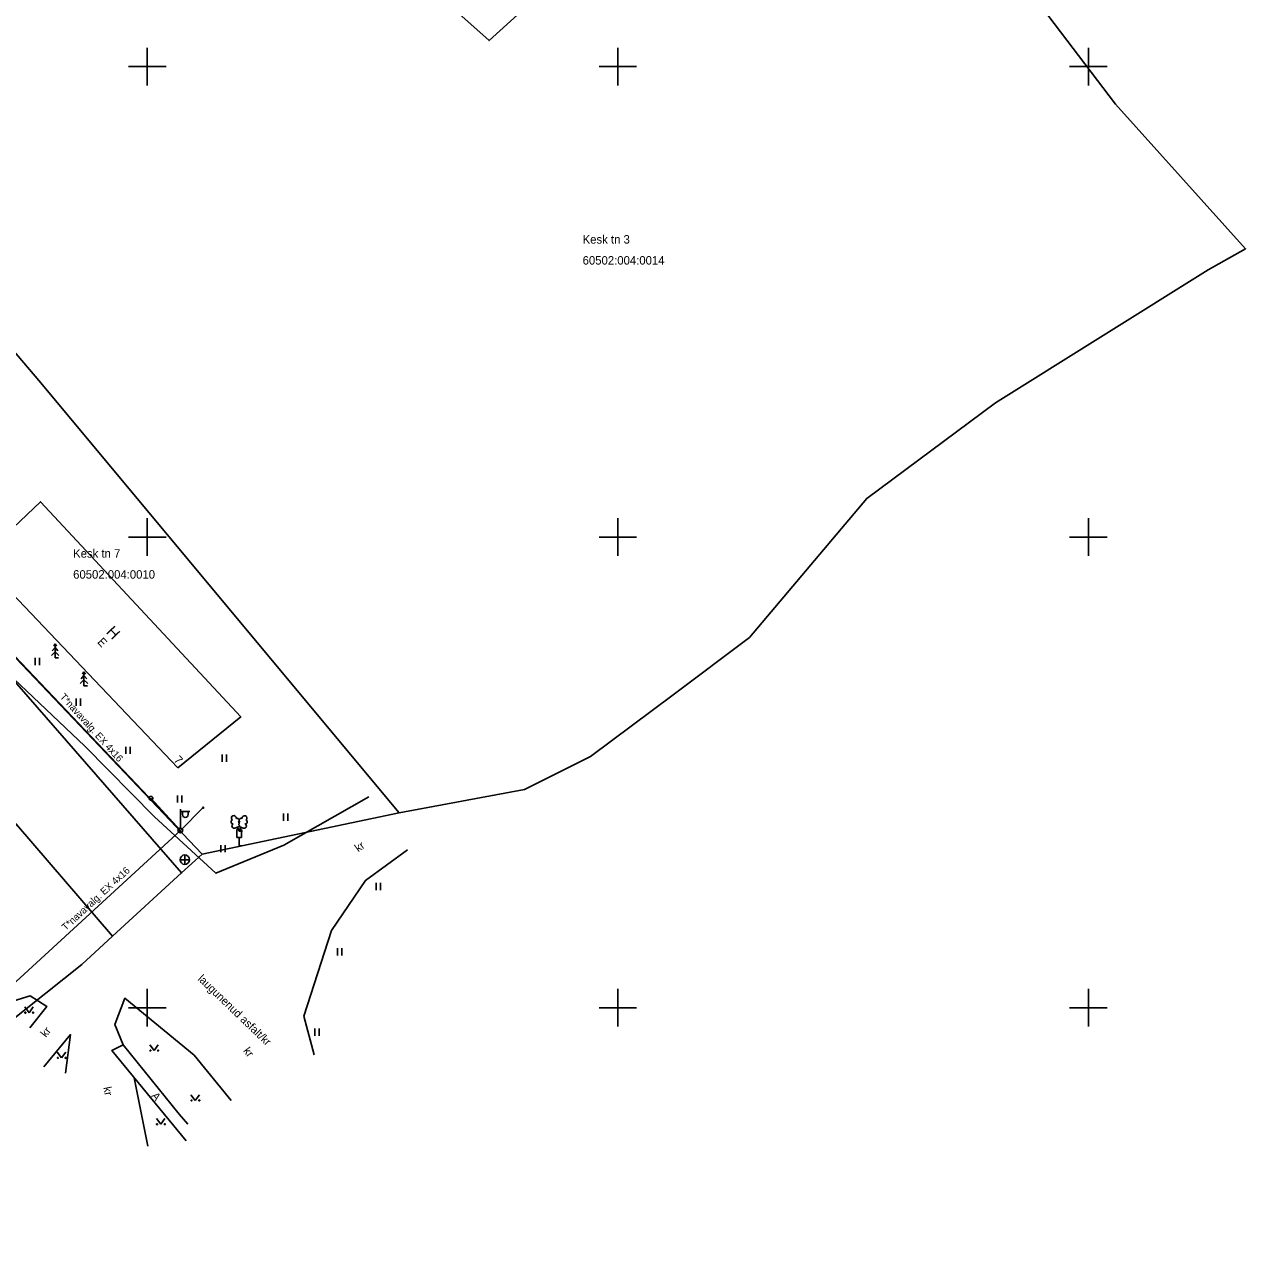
# Model space of a CAD drawing. Extents: x 641557 to 642719, y 6471421 to 6472352.
# Drawn here: x 642387 to 642516.7, y 6471724.9 to 6471854.5 of the extents above; entities that cross this region are included whole.
import ezdxf

# ---------------------------------------------------------------- set-up
doc = ezdxf.new("R2010")
doc.units = 0
for name, color, linetype in [('HALJASTUS', 7, 'Continuous'), ('HOONE', 7, 'Continuous'), ('KKAEV', 7, 'Continuous'), ('LIIKLUS', 7, 'Continuous'), ('MPOHULIIN', 7, 'Continuous'), ('PIIR', 7, 'Continuous'), ('POST', 7, 'Continuous'), ('PUU', 7, 'Continuous'), ('TEE', 7, 'Continuous'), ('VORK', 7, 'Continuous')]:
    doc.layers.add(name, color=color, linetype=linetype)

msp = doc.modelspace()

# ---------------------------------------------------------------- linework, layer by layer
at = {"layer": 'HALJASTUS'}
for p, q in [((642388.1, 6471787.16), (642388.1, 6471786.4)), ((642388.56, 6471787.16), (642388.56, 6471786.4)), ((642392.45, 6471782.84), (642392.45, 6471782.08)), ((642392.9, 6471782.84), (642392.9, 6471782.08)), ((642397.73, 6471777.73), (642397.73, 6471776.97)), ((642398.19, 6471777.73), (642398.19, 6471776.97)), ((642407.98, 6471776.9), (642407.98, 6471776.14)), ((642408.44, 6471776.9), (642408.44, 6471776.14)), ((642403.23, 6471772.56), (642403.23, 6471771.79)), ((642403.68, 6471772.56), (642403.68, 6471771.79)), ((642414.47, 6471770.62), (642414.47, 6471769.85)), ((642414.93, 6471770.62), (642414.93, 6471769.85)), ((642407.84, 6471767.27), (642407.84, 6471766.51)), ((642408.29, 6471767.27), (642408.29, 6471766.51)), ((642424.34, 6471763.26), (642424.34, 6471762.5)), ((642424.79, 6471763.26), (642424.79, 6471762.5)), ((642420.23, 6471756.32), (642420.23, 6471755.55)), ((642420.68, 6471756.32), (642420.68, 6471755.55)), ((642386.99, 6471750.08), (642387.46, 6471749.47)), ((642387.46, 6471749.47), (642387.9, 6471750.08)), ((642417.81, 6471747.78), (642417.81, 6471747.02)), ((642418.27, 6471747.78), (642418.27, 6471747.02)), ((642390.45, 6471745.28), (642390.91, 6471744.67)), ((642390.91, 6471744.67), (642391.36, 6471745.28)), ((642400.27, 6471746.04), (642400.74, 6471745.44)), ((642400.74, 6471745.44), (642401.18, 6471746.04)), ((642404.65, 6471740.75), (642405.11, 6471740.15)), ((642405.11, 6471740.15), (642405.56, 6471740.75)), ((642400.98, 6471738.23), (642401.44, 6471737.62)), ((642401.44, 6471737.62), (642401.89, 6471738.23))]:
    msp.add_line(p, q, dxfattribs=at)
for centre in [(642387.05, 6471749.47), (642387.88, 6471749.47), (642400.34, 6471745.44), (642401.16, 6471745.44), (642390.51, 6471744.67), (642391.34, 6471744.67), (642404.71, 6471740.15), (642405.54, 6471740.15), (642401.04, 6471737.62), (642401.87, 6471737.62)]:
    msp.add_circle(centre, 0.055, dxfattribs=at)
at = {"layer": 'HOONE'}
msp.add_lwpolyline([(642403.27, 6471775.5), (642382.18, 6471797.62), (642388.66, 6471803.76), (642409.94, 6471780.89), (642403.27, 6471775.5)], dxfattribs=at)
at = {"layer": 'KKAEV'}
for p, q in [((642403.99, 6471765.23), (642403.99, 6471766.23)), ((642403.49, 6471765.73), (642404.49, 6471765.73))]:
    msp.add_line(p, q, dxfattribs=at)
msp.add_circle((642403.99, 6471765.73), 0.5, dxfattribs=at)
at = {"layer": 'LIIKLUS'}
for points in [[(642409.52, 6471768.94), (642409.52, 6471768.09)], [(642410.02, 6471768.94), (642409.52, 6471768.94)], [(642410.02, 6471768.94), (642410.02, 6471768.09)], [(642410.02, 6471768.09), (642409.52, 6471768.09)], [(642409.77, 6471768.09), (642409.77, 6471767.19)], [(642410.02, 6471767.19), (642409.77, 6471767.19)]]:
    msp.add_lwpolyline(points, dxfattribs=at)
at = {"layer": 'MPOHULIIN'}
msp.add_lwpolyline([(642373.8, 6471741.52), (642403.52, 6471768.84), (642381.87, 6471791.61), (642355.53, 6471813.28)], dxfattribs=at)
at = {"layer": 'PIIR'}
for points in [[(642111.27, 6472008.25), (642146.78, 6471982.26), (642155.27, 6471975.12), (642170.2, 6471962.73), (642186.7, 6471949.52), (642250.92, 6471894.58), (642294.31, 6471859.27), (642377.02, 6471794.87), (642403.65, 6471764.32), (642396.3, 6471757.59), (642386.1, 6471769.47), (642370.2, 6471787.49), (642344.1, 6471807.76), (642288.16, 6471851.19), (642228.06, 6471899.25), (642179.85, 6471942.23), (642152.53, 6471964.16), (642149.07, 6471967.26), (642119.65, 6471990.44)], [(642118.4, 6471543.53), (642151.99, 6471571.51), (642188.59, 6471602.21), (642225.95, 6471633.62), (642262.05, 6471664.18), (642262.61, 6471664.62), (642263.68, 6471665.48), (642297.86, 6471694.42), (642339.01, 6471729.71), (642386.1, 6471769.47), (642396.3, 6471757.59), (642393.04, 6471754.6), (642377.37, 6471742.13), (642335.75, 6471706.02), (642236.44, 6471622.31), (642198.76, 6471591.18), (642162.15, 6471560.47), (642128.57, 6471532.5)]]:
    msp.add_lwpolyline(points, dxfattribs=at)
for points in [[(642250.92, 6471894.58), (642186.7, 6471949.52), (642246.6, 6471901.55), (642252.4, 6471897.15), (642289.81, 6471867.53), (642299.96, 6471859.25), (642316.87, 6471880.92), (642317.86, 6471880.19), (642342.44, 6471908.78), (642348.97, 6471903.38), (642338.37, 6471897.77), (642334.52, 6471894.84), (642303.46, 6471856.17), (642357.49, 6471813.15), (642374.36, 6471799.41), (642405.83, 6471766.32), (642403.65, 6471764.32), (642377.02, 6471794.87), (642294.31, 6471859.27)], [(642374.64, 6471832.89), (642381.75, 6471841.08), (642373.99, 6471856.96), (642395.23, 6471883.78), (642401.53, 6471883.77), (642436.32, 6471852.76), (642471.78, 6471884.92), (642475.88, 6471889.02), (642476.99, 6471886.18), (642482.68, 6471875.24), (642487.92, 6471865.71), (642502.87, 6471846.02), (642516.69, 6471830.64), (642512.71, 6471828.41), (642490.13, 6471814.27), (642476.44, 6471804.11), (642463.98, 6471789.35), (642455.88, 6471783.26), (642447.08, 6471776.68), (642440.09, 6471773.17), (642426.77, 6471770.71), (642388.47, 6471816.64)], [(642357.49, 6471813.15), (642374.64, 6471832.89), (642388.47, 6471816.64), (642426.77, 6471770.71), (642405.83, 6471766.32), (642374.36, 6471799.41)]]:
    msp.add_lwpolyline(points, close=True, dxfattribs=at)
at = {"layer": 'POST'}
for p, q in [((642403.52, 6471769.09), (642403.52, 6471771.09)), ((642403.52, 6471770.84), (642404.52, 6471770.84)), ((642403.74, 6471770.52), (642403.74, 6471770.84)), ((642404.36, 6471770.52), (642404.36, 6471770.84))]:
    msp.add_line(p, q, dxfattribs=at)
for points in [[(642403.52, 6471768.84), (642400.4, 6471772.25)], [(642405.95, 6471771.26), (642403.52, 6471768.84)]]:
    msp.add_lwpolyline(points, dxfattribs=at)
for centre, radius in [((642400.4, 6471772.25), 0.2), ((642403.52, 6471768.84), 0.25)]:
    msp.add_circle(centre, radius, dxfattribs=at)
for centre, radius, start, end in [((642405.95, 6471771.26), 0.0625, 0, 180), ((642405.95, 6471771.26), 0.0625, 180, 0), ((642404.05, 6471770.52), 0.306, 180, 0)]:
    msp.add_arc(centre, radius, start, end, dxfattribs=at)
at = {"layer": 'PUU'}
for p, q in [((642390.22, 6471788.26), (642389.92, 6471787.91)), ((642390.22, 6471788.66), (642390.07, 6471788.41)), ((642390.37, 6471788.41), (642390.22, 6471788.66)), ((642390.22, 6471788.66), (642390.22, 6471787.16)), ((642390.52, 6471787.91), (642390.22, 6471788.26)), ((642390.22, 6471787.81), (642389.82, 6471787.41)), ((642390.62, 6471787.41), (642390.22, 6471787.81)), ((642390.58, 6471787.16), (642390.22, 6471787.16)), ((642393.28, 6471785.3), (642392.98, 6471784.95)), ((642393.28, 6471785.7), (642393.13, 6471785.45)), ((642393.43, 6471785.45), (642393.28, 6471785.7)), ((642393.28, 6471785.7), (642393.28, 6471784.2)), ((642393.58, 6471784.95), (642393.28, 6471785.3)), ((642393.28, 6471784.85), (642392.88, 6471784.45)), ((642393.68, 6471784.45), (642393.28, 6471784.85)), ((642393.64, 6471784.2), (642393.28, 6471784.2)), ((642409.32, 6471769.08), (642409.77, 6471769.26)), ((642409.76, 6471768.75), (642409.59, 6471769.19)), ((642409.76, 6471768.75), (642409.94, 6471769.19)), ((642410.14, 6471768.75), (642409.76, 6471768.75)), ((642409.77, 6471769.26), (642410.21, 6471769.08))]:
    msp.add_line(p, q, dxfattribs=at)
msp.add_lwpolyline([(642409.77, 6471769.75), (642409.75, 6471769.68), (642409.75, 6471769.66), (642409.76, 6471769.63), (642409.78, 6471769.59), (642409.78, 6471769.57), (642409.77, 6471769.54), (642409.74, 6471769.49), (642409.74, 6471769.46), (642409.74, 6471769.45), (642409.75, 6471769.42), (642409.79, 6471769.36), (642409.79, 6471769.34), (642409.79, 6471769.32), (642409.77, 6471769.28), (642409.77, 6471769.26)], dxfattribs=at)
for centre, radius, start, end in [((642409.13, 6471769.75), 0.224, 111.4304, 274.4987), ((642409.2, 6471770.16), 0.256, 111.5027, 232.5173), ((642409.2, 6471770.16), 0.256, 350.4856, 111.5002), ((642409.54, 6471769.91), 0.224, 308.5041, 111.5725), ((642409.77, 6471769.51), 0.237, 66.7655, 111.5015), ((642410, 6471769.91), 0.225, 67.7016, 230.5126), ((642410.34, 6471770.15), 0.256, 67.6168, 188.6314), ((642410.41, 6471769.74), 0.224, 264.6183, 67.6866), ((642410.34, 6471770.15), 0.256, 306.5997, 67.6143), ((642409.23, 6471769.31), 0.237, 111.5014, 291.5004), ((642410.3, 6471769.3), 0.237, 247.6166, 67.6155)]:
    msp.add_arc(centre, radius, start, end, dxfattribs=at)
at = {"layer": 'TEE'}
for points in [[(642423.53, 6471772.4), (642414.51, 6471767.28), (642407.3, 6471764.29), (642400.79, 6471770.28), (642393.36, 6471777.78), (642385.84, 6471784.93), (642380.03, 6471791.27), (642380.08, 6471796.23), (642383.04, 6471803.99), (642384.25, 6471809.24)], [(642417.75, 6471744.98), (642416.64, 6471749.11), (642419.57, 6471758.2), (642423.19, 6471763.52), (642427.65, 6471766.78)], [(642385.38, 6471750.58), (642387.58, 6471751.27), (642389.33, 6471750.14), (642387.54, 6471747.85)], [(642397.45, 6471746.07), (642396.56, 6471748.22), (642397.64, 6471751), (642404.98, 6471744.94), (642408.92, 6471740.14)], [(642389.01, 6471743.72), (642391.84, 6471747.15), (642391.31, 6471743.06)], [(642397.45, 6471746.07), (642396.25, 6471745.46), (642404.14, 6471735.84)], [(642404.31, 6471737.61), (642403.4, 6471738.7), (642397.45, 6471746.07)], [(642400.08, 6471735.29), (642398.63, 6471742.56)]]:
    msp.add_lwpolyline(points, dxfattribs=at)
at = {"layer": 'VORK'}
for p, q in [((642400, 6471852), (642400, 6471848)), ((642450, 6471852), (642450, 6471848)), ((642500, 6471852), (642500, 6471848)), ((642398, 6471850), (642402, 6471850)), ((642448, 6471850), (642452, 6471850)), ((642498, 6471850), (642502, 6471850)), ((642400, 6471802), (642400, 6471798)), ((642450, 6471802), (642450, 6471798)), ((642500, 6471802), (642500, 6471798)), ((642398, 6471800), (642402, 6471800)), ((642448, 6471800), (642452, 6471800)), ((642498, 6471800), (642502, 6471800)), ((642400, 6471752), (642400, 6471748)), ((642450, 6471752), (642450, 6471748)), ((642500, 6471752), (642500, 6471748)), ((642398, 6471750), (642402, 6471750)), ((642448, 6471750), (642452, 6471750)), ((642498, 6471750), (642502, 6471750))]:
    msp.add_line(p, q, dxfattribs=at)

# ---------------------------------------------------------------- texts
at = {"layer": 'HOONE'}
for s, height, p in [('H', 1.2, (642395.56, 6471789.86)), ('E', 0.9, (642394.64, 6471788.8)), ('7', 0.9, (642402.76, 6471776.25))]:
    msp.add_text(s, height=height, rotation=313.6304, dxfattribs=at).set_placement(p)
at = {"layer": 'MPOHULIIN'}
for rotation, p in [(312.1136, (642390.67, 6471782.99)), (42.6632, (642391.34, 6471758.14))]:
    msp.add_text('T*navavalg. EX 4x16', height=0.75, rotation=rotation, dxfattribs=at).set_placement(p)
at = {"layer": 'PIIR'}
for s, p in [('Kesk tn 3', (642446.26, 6471831.19)), ('60502:004:0014', (642446.26, 6471828.96)), ('Kesk tn 7', (642392.13, 6471797.82)), ('60502:004:0010', (642392.13, 6471795.59))]:
    msp.add_text(s, height=0.9, dxfattribs=at).set_placement(p)
at = {"layer": 'TEE'}
for s, rotation, p in [('kr', 36.1798, (642422.43, 6471766.5)), ('laugunenud asfalt/kr', 316.1075, (642405.31, 6471752.99)), ('kr', 52.0171, (642389.25, 6471746.79)), ('kr', 307.0078, (642410.16, 6471745.41)), ('kr', 281.2791, (642395.33, 6471741.52)), ('A', 308.9046, (642400.39, 6471740.61))]:
    msp.add_text(s, height=0.85, rotation=rotation, dxfattribs=at).set_placement(p)

doc.saveas('drawing.dxf')
